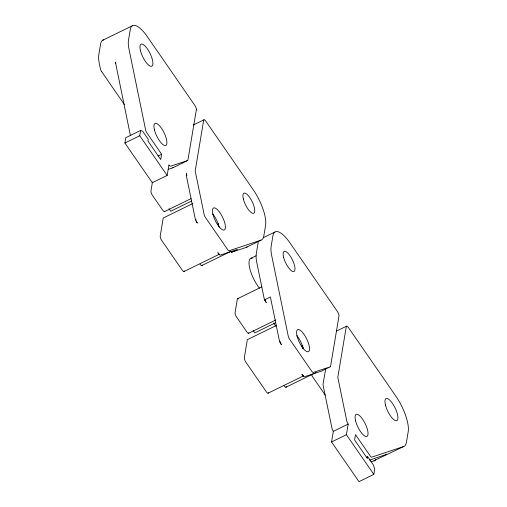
<?xml version="1.0" encoding="UTF-8"?>
<svg xmlns="http://www.w3.org/2000/svg" width="507" height="507" viewBox="0 0 507 507"><rect width="100%" height="100%" fill="white"/><g stroke="black" fill="none" stroke-linecap="round" stroke-linejoin="round"><path stroke-width="0.76" d="M196.342 109.778L187.932 160.041A3.498 1.153 63.9 0 1 187.596 160.561L170.536 166.214A3.492 1.147 63.9 0 1 169.23 165.2L168.939 164.807L167.164 175.441L152.315 182.704L124.887 143.025L125.78 137.708L140.623 130.451L142.746 131.319L148.234 139.254L147.936 141.028L160.738 159.547L161.625 154.229L146.751 132.682A3.492 1.147 63.9 0 1 145.68 130.261L129.006 49.141A27.999 9.202 63.9 0 1 128.474 40.319L130.267 29.609A27.999 9.202 63.9 0 1 147.271 36.586L194.808 105.361A3.505 1.153 63.9 0 1 196.342 109.785M167.164 175.441L139.736 135.768L140.623 130.451M152.455 182L150.947 190.981A3.505 1.153 63.9 0 0 152.48 195.398L162.722 210.209A3.505 1.153 63.9 0 0 164.845 211.083M330.501 366.707L338.987 316.013A3.505 1.153 63.9 0 0 337.453 311.596L289.909 242.821A27.999 9.202 63.9 0 0 272.905 235.844L271.118 246.554A27.999 9.202 63.9 0 0 271.651 255.376L288.325 336.496A3.492 1.147 63.9 0 0 289.396 338.917L311.875 371.435A3.492 1.147 63.9 0 0 313.18 372.449L330.501 366.707L321.596 371.061L304.27 376.809A3.492 1.147 63.9 0 1 302.964 375.788L301.963 374.369A3.505 1.153 63.9 0 0 303.344 375.719M366.288 457.409L367.702 456.718L373.184 464.653L374.717 469.07L373.83 474.387L358.981 481.65L331.553 441.971L333.333 431.337L332.782 430.437A3.53 1.16 63.9 0 1 332.129 428.96L323.098 385.301A3.498 1.153 63.9 0 1 323.029 384.198L325.64 369.166M373.83 474.387L346.401 434.714L348.176 424.08L347.897 423.643A3.492 1.147 63.9 0 1 346.826 421.222L337.941 378.038A3.498 1.153 63.9 0 1 337.871 376.935L346.287 326.673A3.505 1.153 63.9 0 1 348.41 327.547L395.954 396.316A27.999 9.202 63.9 0 1 408.211 431.66L406.418 442.37A27.999 9.202 63.9 0 1 403.711 446.509L371.91 461.693A3.492 1.147 63.9 0 1 370.604 460.679L370.313 460.286M367.702 456.718L367.404 458.493L354.602 439.975L355.496 434.657L370.376 456.161A3.492 1.147 63.9 0 0 371.682 457.175L403.711 446.509M102.598 40.313L132.289 25.794M124.887 143.025L139.736 135.768M193.401 124.95L204.004 119.76M158.089 155.96L161.625 154.229M168.349 169.294L172.748 167.823L187.596 160.561M164.515 211.596L191.057 198.617M191.513 201.057L170.726 211.223L169.002 208.719M192.578 203.649L163.235 217.997L160.212 236.078A3.505 1.153 63.9 0 0 161.739 240.495L182.222 270.117A3.505 1.153 63.9 0 0 184.345 270.992M217.452 224.474L218.853 223.79M184.016 271.505L218.942 254.425M201.818 265.554L230.799 251.383M230.812 251.238L231.541 252.296L237.479 249.387L220.158 255.135A3.492 1.147 63.9 0 1 218.853 254.115L217.852 252.695A3.505 1.153 63.9 0 0 219.227 254.045M263.621 237.561L274.927 232.029M231.541 252.296L246.256 247.378L261.099 240.115A27.999 9.202 63.9 0 0 263.805 235.977L265.592 225.26A27.999 9.202 63.9 0 0 253.342 189.922L205.798 121.148A3.505 1.153 63.9 0 0 203.668 120.279L195.189 170.973L204.213 214.822A3.492 1.147 63.9 0 0 205.278 217.243L227.757 249.761A3.492 1.147 63.9 0 0 229.063 250.775L261.099 240.115M251.161 258.19L256.111 255.769M237.65 298.667L261.688 286.911M265.079 300.157A3.505 1.153 63.9 0 0 266.283 302.552L264.458 299.903L270.396 297.001L279.42 340.856A3.492 1.147 63.9 0 0 280.485 343.277L281.486 344.741A3.505 1.153 63.9 0 1 280.276 342.352M248.626 333.27L275.871 319.949M275.624 322.731L254.844 332.896L253.113 330.393M276.689 325.323L247.353 339.671L244.323 357.752A3.505 1.153 63.9 0 0 245.857 362.169L266.333 391.791A3.505 1.153 63.9 0 0 268.463 392.665M301.564 346.148L302.971 345.463M336.724 331.001L346.617 326.159M302.311 348.537L303.712 347.853M268.127 393.178L303.756 375.757M285.929 387.228L315.969 372.537M333.333 431.337L348.176 424.08M331.553 441.971L346.401 434.714M369.565 460.147L386.53 454.373A3.498 1.147 63.9 0 1 386.017 454.031M124.475 104.676L101.501 71.417M325.196 395.023L312.851 377.164A3.505 1.153 63.9 0 1 311.488 374.286M273.596 323.041L275.827 326.267M264.458 299.903L256.802 262.632A27.999 9.202 63.9 0 1 256.269 253.817L258.063 243.1A27.999 9.202 63.9 0 1 258.5 241.433M130.413 135.521L115.425 62.209A3.498 1.147 63.9 0 0 115.83 63.204M173.02 167.551A3.498 1.153 63.9 0 1 172.748 167.823M103.726 39.876A27.999 9.202 63.9 0 0 100.576 44.128L98.783 54.838A27.999 9.202 63.9 0 0 99.315 63.66L100.43 68.996A3.492 1.147 63.9 0 0 101.501 71.417M212.801 214.03A12.25 4.024 63.9 0 1 219.132 227.085M196.165 220.678A3.505 1.153 63.9 0 0 197.369 223.067L196.374 221.603A3.492 1.147 63.9 0 1 195.303 219.182L186.278 175.327L186.576 173.552A3.505 1.153 63.9 0 0 186.906 175.58M195.898 219.74A3.505 1.153 63.9 0 1 195.835 219.322M247.213 246.846A27.999 9.202 63.9 0 1 246.256 247.378M182.894 162.988A3.505 1.153 63.9 0 1 183.071 162.57M201.97 265.459A3.505 1.153 63.9 0 1 200.024 264.166M202.147 265.041A3.505 1.153 63.9 0 1 202.078 265.288M375.757 459.634A27.999 9.202 63.9 0 1 374.027 461.034M296.918 335.704A12.25 4.024 63.9 0 1 303.249 348.759M280.124 341.87A3.505 1.153 63.9 0 1 279.946 340.996M259.426 288.166A19.596 6.439 63.9 0 1 249.736 268.298A19.596 6.439 63.9 0 1 252.321 258.158M264.927 299.675A3.505 1.153 63.9 0 1 264.819 299.219M238.315 298.838A3.505 1.153 63.9 0 0 237.32 299.181L235.064 312.654A3.505 1.153 63.9 0 0 236.598 317.071L246.833 331.882A3.505 1.153 63.9 0 0 248.962 332.757M286.081 387.133A3.505 1.153 63.9 0 1 284.135 385.84M286.265 386.714A3.505 1.153 63.9 0 1 286.195 386.961M140.433 50.548A12.25 4.024 63.9 0 0 151.561 66.284A12.25 4.024 63.9 0 0 147.29 48.729A12.25 4.024 63.9 0 0 140.433 50.548M154.426 129.792A12.25 4.024 63.9 0 0 165.555 145.522A12.25 4.024 63.9 0 0 161.283 127.973A12.25 4.024 63.9 0 0 154.426 129.792M243.36 198.991A11.198 3.682 63.9 0 0 253.538 213.371A11.198 3.682 63.9 0 0 249.628 197.324A11.198 3.682 63.9 0 0 243.36 198.991M212.953 214.353A12.25 4.024 63.9 0 0 224.081 230.083A12.25 4.024 63.9 0 0 219.81 212.534A12.25 4.024 63.9 0 0 212.953 214.353M385.459 404.992A12.25 4.024 63.9 0 0 396.588 420.721A12.25 4.024 63.9 0 0 392.317 403.166A12.25 4.024 63.9 0 0 385.459 404.992M355.565 420.753A12.25 4.024 63.9 0 0 366.7 436.483A12.25 4.024 63.9 0 0 362.423 418.928A12.25 4.024 63.9 0 0 355.565 420.753M283.59 257.182A11.198 3.682 63.9 0 0 293.762 271.562A11.198 3.682 63.9 0 0 289.858 255.515A11.198 3.682 63.9 0 0 283.59 257.182M297.064 336.027A12.25 4.024 63.9 0 0 308.199 351.757A12.25 4.024 63.9 0 0 303.921 334.208A12.25 4.024 63.9 0 0 297.064 336.027"/></g></svg>
